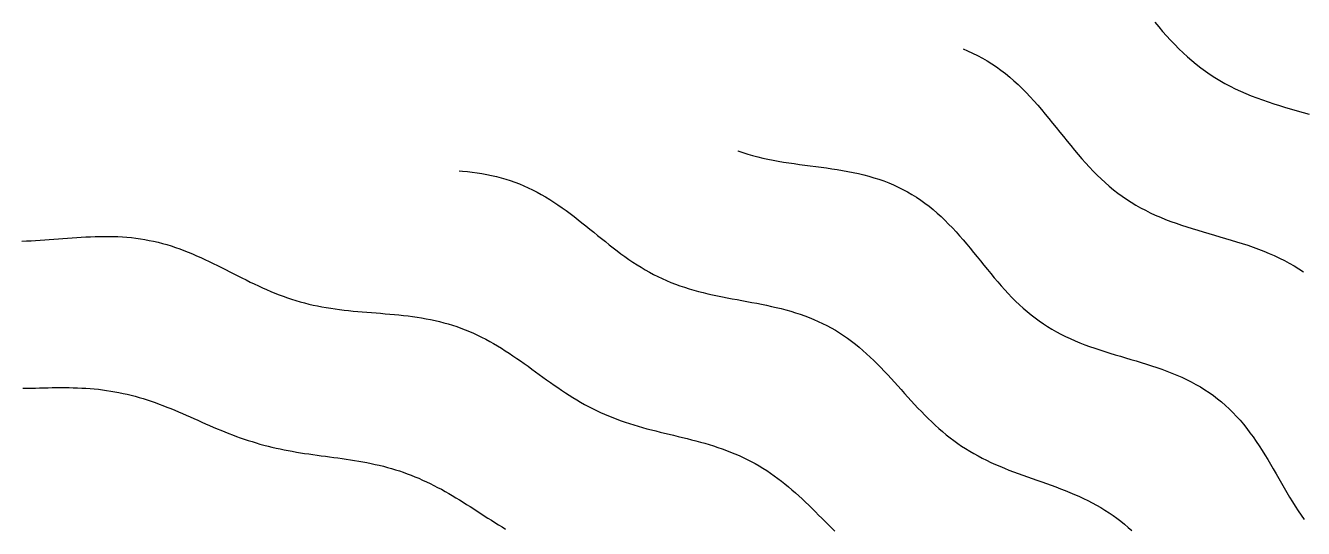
# Model space of a CAD drawing. Header units: millimetres. Extents: x -17.8 to 17.8, y -17.8 to 17.8.
# Drawn here: x 0.589 to 3.286, y 3.663 to 4.726 of the extents above; entities that cross this region are included whole.
import ezdxf

# ---------------------------------------------------------------- set-up
doc = ezdxf.new("R2010")
doc.units = ezdxf.units.MM
doc.layers.add('DOKU', color=8, linetype='Continuous')
doc.layers.add('KESIM', color=1, linetype='Continuous')

msp = doc.modelspace()

# ---------------------------------------------------------------- linework, layer by layer
at = {"layer": 'DOKU'}
for points in [[(2.9719, 4.733), (2.9801, 4.7232), (2.9884, 4.7135), (2.9968, 4.7041), (3.0053, 4.6948), (3.0139, 4.6857), (3.0227, 4.6769), (3.0316, 4.6683), (3.0407, 4.6599), (3.0499, 4.6519), (3.0593, 4.6441), (3.0689, 4.6366), (3.0787, 4.6295), (3.0887, 4.6226), (3.0989, 4.616), (3.1093, 4.6097), (3.1199, 4.6037), (3.1306, 4.598), (3.1416, 4.5925), (3.1528, 4.5873), (3.1641, 4.5824), (3.1756, 4.5777), (3.1873, 4.5732), (3.1991, 4.5689), (3.2111, 4.5647), (3.2232, 4.5607), (3.2354, 4.5569), (3.2477, 4.5531), (3.2601, 4.5494), (3.2725, 4.5458), (3.285, 4.5422), (3.2975, 4.5386)], [(2.5675, 4.6765), (2.5768, 4.6726), (2.5874, 4.6677), (2.5978, 4.6626), (2.6081, 4.657), (2.6181, 4.6512), (2.628, 4.645), (2.6377, 4.6385), (2.6472, 4.6316), (2.6565, 4.6244), (2.6656, 4.617), (2.6746, 4.6092), (2.6833, 4.6012), (2.692, 4.5929), (2.7004, 4.5844), (2.7087, 4.5756), (2.7169, 4.5667), (2.725, 4.5576), (2.7329, 4.5484), (2.7408, 4.539), (2.7486, 4.5296), (2.7563, 4.52), (2.764, 4.5105), (2.7717, 4.5009), (2.7793, 4.4913), (2.787, 4.4818), (2.7946, 4.4724), (2.8024, 4.463), (2.8101, 4.4538), (2.818, 4.4447), (2.8259, 4.4357), (2.8339, 4.427), (2.842, 4.4184), (2.8503, 4.4101), (2.8587, 4.402), (2.8672, 4.3941), (2.8759, 4.3865), (2.8848, 4.3792), (2.8939, 4.3722), (2.9031, 4.3654), (2.9125, 4.3589), (2.9221, 4.3527), (2.9319, 4.3467), (2.9419, 4.3411), (2.9521, 4.3357), (2.9624, 4.3305), (2.9729, 4.3256), (2.9836, 4.321), (2.9945, 4.3165), (3.0055, 4.3123), (3.0167, 4.3082), (3.028, 4.3043), (3.0394, 4.3006), (3.0509, 4.297), (3.0625, 4.2934), (3.0741, 4.2899), (3.0859, 4.2865), (3.0976, 4.2831), (3.1094, 4.2797), (3.1212, 4.2763), (3.1329, 4.2728), (3.1446, 4.2692), (3.1563, 4.2655), (3.1679, 4.2617), (3.1794, 4.2577), (3.1908, 4.2536), (3.202, 4.2492), (3.2131, 4.2447), (3.2241, 4.2399), (3.2349, 4.2348), (3.2454, 4.2296), (3.2558, 4.224), (3.266, 4.2181), (3.276, 4.212), (3.2857, 4.2055)], [(2.0921, 4.4612), (2.0922, 4.4612), (2.1024, 4.4577), (2.1127, 4.4544), (2.1232, 4.4514), (2.1338, 4.4486), (2.1445, 4.4461), (2.1554, 4.4437), (2.1663, 4.4416), (2.1773, 4.4396), (2.1884, 4.4377), (2.1996, 4.436), (2.2109, 4.4343), (2.2222, 4.4328), (2.2335, 4.4313), (2.2449, 4.4298), (2.2563, 4.4283), (2.2677, 4.4268), (2.2791, 4.4252), (2.2905, 4.4236), (2.3018, 4.4218), (2.3131, 4.4199), (2.3244, 4.4179), (2.3355, 4.4157), (2.3466, 4.4133), (2.3575, 4.4106), (2.3684, 4.4078), (2.3791, 4.4046), (2.3897, 4.4013), (2.4001, 4.3976), (2.4104, 4.3936), (2.4206, 4.3894), (2.4305, 4.3848), (2.4403, 4.3799), (2.45, 4.3747), (2.4594, 4.3692), (2.4687, 4.3634), (2.4778, 4.3573), (2.4867, 4.3509), (2.4955, 4.3442), (2.5041, 4.3372), (2.5125, 4.3299), (2.5208, 4.3224), (2.5289, 4.3147), (2.5368, 4.3067), (2.5447, 4.2985), (2.5524, 4.2902), (2.56, 4.2817), (2.5675, 4.273), (2.5749, 4.2643), (2.5823, 4.2555), (2.5896, 4.2466), (2.5968, 4.2376), (2.604, 4.2287), (2.6113, 4.2197), (2.6185, 4.2109), (2.6257, 4.202), (2.633, 4.1933), (2.6403, 4.1846), (2.6477, 4.1761), (2.6552, 4.1678), (2.6627, 4.1596), (2.6704, 4.1516), (2.6782, 4.1438), (2.6861, 4.1362), (2.6941, 4.1288), (2.7023, 4.1217), (2.7107, 4.1148), (2.7192, 4.1082), (2.7279, 4.1019), (2.7367, 4.0958), (2.7457, 4.0899), (2.7549, 4.0843), (2.7643, 4.079), (2.7738, 4.0739), (2.7836, 4.0691), (2.7934, 4.0645), (2.8035, 4.0601), (2.8136, 4.0559), (2.824, 4.0518), (2.8344, 4.048), (2.845, 4.0443), (2.8557, 4.0407), (2.8665, 4.0373), (2.8773, 4.0339), (2.8883, 4.0306), (2.8993, 4.0273), (2.9103, 4.0241), (2.9213, 4.0208), (2.9323, 4.0175), (2.9433, 4.0142), (2.9543, 4.0108), (2.9652, 4.0073), (2.9761, 4.0037), (2.9869, 3.9999), (2.9975, 3.996), (3.0081, 3.9918), (3.0185, 3.9875), (3.0287, 3.983), (3.0388, 3.9782), (3.0488, 3.9732), (3.0585, 3.968), (3.0681, 3.9625), (3.0774, 3.9567), (3.0866, 3.9506), (3.0955, 3.9443), (3.1042, 3.9376), (3.1127, 3.9307), (3.1209, 3.9235), (3.1289, 3.9161), (3.1368, 3.9083), (3.1444, 3.9003), (3.1517, 3.8921), (3.1589, 3.8836), (3.1659, 3.8749), (3.1727, 3.8659), (3.1793, 3.8568), (3.1858, 3.8475), (3.1921, 3.8381), (3.1983, 3.8285), (3.2043, 3.8188), (3.2103, 3.809), (3.2162, 3.7991), (3.222, 3.7892), (3.2278, 3.7792), (3.2335, 3.7693), (3.2392, 3.7593), (3.245, 3.7494), (3.2507, 3.7395), (3.2565, 3.7298), (3.2624, 3.7201), (3.2684, 3.7105), (3.2745, 3.7011), (3.2806, 3.6918), (3.287, 3.6827)], [(1.5041, 4.4192), (1.5107, 4.4187), (1.5211, 4.4176), (1.5315, 4.4164), (1.5418, 4.415), (1.552, 4.4133), (1.5622, 4.4115), (1.5723, 4.4094), (1.5823, 4.407), (1.5922, 4.4044), (1.602, 4.4015), (1.6118, 4.3984), (1.6214, 4.395), (1.6309, 4.3913), (1.6404, 4.3874), (1.6497, 4.3832), (1.6589, 4.3787), (1.6681, 4.374), (1.6771, 4.3691), (1.6861, 4.3639), (1.6949, 4.3585), (1.7037, 4.3529), (1.7124, 4.3471), (1.721, 4.3411), (1.7295, 4.335), (1.7379, 4.3287), (1.7463, 4.3224), (1.7547, 4.3159), (1.763, 4.3093), (1.7712, 4.3027), (1.7795, 4.296), (1.7877, 4.2894), (1.7959, 4.2827), (1.8041, 4.2761), (1.8123, 4.2695), (1.8205, 4.263), (1.8287, 4.2565), (1.837, 4.2502), (1.8453, 4.244), (1.8537, 4.2379), (1.8621, 4.232), (1.8706, 4.2262), (1.8792, 4.2207), (1.8878, 4.2153), (1.8965, 4.2101), (1.9053, 4.2051), (1.9142, 4.2004), (1.9232, 4.1958), (1.9323, 4.1915), (1.9415, 4.1874), (1.9508, 4.1835), (1.9602, 4.1798), (1.9697, 4.1764), (1.9793, 4.1731), (1.989, 4.17), (1.9988, 4.1671), (2.0087, 4.1644), (2.0186, 4.1619), (2.0287, 4.1594), (2.0388, 4.1572), (2.049, 4.155), (2.0593, 4.1529), (2.0696, 4.1509), (2.0799, 4.1489), (2.0903, 4.147), (2.1007, 4.1451), (2.1111, 4.1432), (2.1215, 4.1412), (2.1319, 4.1393), (2.1422, 4.1372), (2.1526, 4.1351), (2.1629, 4.1328), (2.1731, 4.1305), (2.1833, 4.128), (2.1935, 4.1253), (2.2035, 4.1225), (2.2135, 4.1194), (2.2233, 4.1162), (2.2331, 4.1128), (2.2427, 4.1091), (2.2522, 4.1052), (2.2616, 4.1011), (2.2708, 4.0967), (2.28, 4.0921), (2.289, 4.0872), (2.2978, 4.0821), (2.3065, 4.0767), (2.3151, 4.0711), (2.3235, 4.0653), (2.3318, 4.0592), (2.34, 4.0529), (2.348, 4.0464), (2.3559, 4.0397), (2.3637, 4.0328), (2.3713, 4.0257), (2.3789, 4.0185), (2.3863, 4.0111), (2.3937, 4.0036), (2.401, 3.9959), (2.4082, 3.9882), (2.4154, 3.9805), (2.4225, 3.9726), (2.4296, 3.9648), (2.4367, 3.9569), (2.4437, 3.949), (2.4508, 3.9412), (2.4579, 3.9334), (2.465, 3.9257), (2.4721, 3.918), (2.4793, 3.9105), (2.4865, 3.9031), (2.4938, 3.8957), (2.5012, 3.8886), (2.5087, 3.8816), (2.5163, 3.8747), (2.524, 3.8681), (2.5318, 3.8616), (2.5397, 3.8553), (2.5477, 3.8492), (2.5559, 3.8433), (2.5642, 3.8376), (2.5727, 3.8321), (2.5812, 3.8268), (2.5899, 3.8217), (2.5988, 3.8168), (2.6078, 3.8121), (2.6169, 3.8075), (2.6261, 3.8032), (2.6354, 3.7989), (2.6449, 3.7948), (2.6544, 3.7909), (2.664, 3.787), (2.6738, 3.7833), (2.6836, 3.7796), (2.6934, 3.776), (2.7033, 3.7725), (2.7133, 3.769), (2.7232, 3.7654), (2.7332, 3.7619), (2.7432, 3.7584), (2.7531, 3.7548), (2.7631, 3.7512), (2.773, 3.7474), (2.7828, 3.7436), (2.7925, 3.7397), (2.8022, 3.7356), (2.8118, 3.7314), (2.8213, 3.727), (2.8306, 3.7225), (2.8399, 3.7177), (2.8489, 3.7128), (2.8579, 3.7077), (2.8667, 3.7024), (2.8753, 3.6968), (2.8838, 3.691), (2.892, 3.6851), (2.9002, 3.6788), (2.9081, 3.6724), (2.9159, 3.6657), (2.9234, 3.6589)], [(0.5812, 4.2708), (0.5908, 4.271), (0.6003, 4.2714), (0.6099, 4.2718), (0.6195, 4.2724), (0.6291, 4.273), (0.6387, 4.2737), (0.6484, 4.2744), (0.658, 4.2752), (0.6677, 4.2759), (0.6774, 4.2767), (0.687, 4.2774), (0.6967, 4.2781), (0.7064, 4.2788), (0.7161, 4.2794), (0.7258, 4.2798), (0.7355, 4.2802), (0.7451, 4.2805), (0.7548, 4.2806), (0.7644, 4.2806), (0.774, 4.2804), (0.7836, 4.2801), (0.7932, 4.2796), (0.8027, 4.2788), (0.8122, 4.2779), (0.8217, 4.2768), (0.8311, 4.2755), (0.8405, 4.274), (0.8498, 4.2722), (0.8591, 4.2703), (0.8684, 4.2681), (0.8776, 4.2657), (0.8867, 4.2631), (0.8958, 4.2603), (0.9049, 4.2573), (0.914, 4.2542), (0.9229, 4.2508), (0.9319, 4.2473), (0.9408, 4.2436), (0.9497, 4.2398), (0.9585, 4.2359), (0.9673, 4.2318), (0.976, 4.2277), (0.9848, 4.2234), (0.9935, 4.2191), (1.0022, 4.2148), (1.0108, 4.2104), (1.0195, 4.206), (1.0281, 4.2015), (1.0367, 4.1971), (1.0454, 4.1928), (1.054, 4.1885), (1.0627, 4.1842), (1.0713, 4.18), (1.08, 4.176), (1.0887, 4.172), (1.0974, 4.1681), (1.1061, 4.1644), (1.1149, 4.1608), (1.1237, 4.1573), (1.1325, 4.154), (1.1414, 4.1509), (1.1503, 4.1479), (1.1593, 4.1451), (1.1683, 4.1425), (1.1774, 4.14), (1.1865, 4.1377), (1.1956, 4.1356), (1.2048, 4.1336), (1.2141, 4.1318), (1.2234, 4.1302), (1.2328, 4.1287), (1.2422, 4.1273), (1.2516, 4.126), (1.2611, 4.1249), (1.2706, 4.1238), (1.2802, 4.1229), (1.2898, 4.122), (1.2994, 4.1211), (1.309, 4.1204), (1.3187, 4.1196), (1.3284, 4.1188), (1.338, 4.1181), (1.3477, 4.1173), (1.3574, 4.1165), (1.3671, 4.1156), (1.3767, 4.1146), (1.3864, 4.1136), (1.396, 4.1125), (1.4056, 4.1112), (1.4151, 4.1098), (1.4246, 4.1083), (1.4341, 4.1066), (1.4435, 4.1048), (1.4529, 4.1028), (1.4622, 4.1006), (1.4714, 4.0982), (1.4806, 4.0956), (1.4897, 4.0929), (1.4987, 4.0899), (1.5077, 4.0867), (1.5165, 4.0833), (1.5253, 4.0797), (1.5341, 4.0759), (1.5427, 4.0719), (1.5513, 4.0677), (1.5598, 4.0634), (1.5682, 4.0588), (1.5766, 4.0541), (1.5848, 4.0492), (1.5931, 4.0442), (1.6012, 4.0391), (1.6093, 4.0338), (1.6174, 4.0284), (1.6254, 4.0229), (1.6333, 4.0174), (1.6413, 4.0118), (1.6491, 4.0061), (1.657, 4.0004), (1.6649, 3.9947), (1.6727, 3.989), (1.6806, 3.9833), (1.6884, 3.9776), (1.6963, 3.972), (1.7041, 3.9665), (1.712, 3.961), (1.7199, 3.9556), (1.7279, 3.9503), (1.7359, 3.9451), (1.7439, 3.9401), (1.752, 3.9351), (1.7602, 3.9304), (1.7684, 3.9257), (1.7767, 3.9212), (1.785, 3.9169), (1.7935, 3.9127), (1.8019, 3.9087), (1.8105, 3.9049), (1.8192, 3.9012), (1.8279, 3.8976), (1.8367, 3.8943), (1.8455, 3.891), (1.8545, 3.8879), (1.8635, 3.885), (1.8725, 3.8821), (1.8817, 3.8794), (1.8908, 3.8768), (1.9001, 3.8743), (1.9094, 3.8718), (1.9187, 3.8695), (1.9281, 3.8671), (1.9375, 3.8648), (1.9469, 3.8626), (1.9563, 3.8603), (1.9658, 3.8581), (1.9752, 3.8558), (1.9847, 3.8534), (1.9941, 3.8511), (2.0035, 3.8486), (2.0128, 3.8461), (2.0221, 3.8435), (2.0314, 3.8407), (2.0406, 3.8379), (2.0498, 3.8349), (2.0589, 3.8317), (2.0679, 3.8285), (2.0768, 3.825), (2.0856, 3.8214), (2.0944, 3.8176), (2.103, 3.8136), (2.1116, 3.8094), (2.12, 3.8051), (2.1284, 3.8005), (2.1366, 3.7958), (2.1448, 3.7909), (2.1528, 3.7857), (2.1607, 3.7804), (2.1685, 3.775), (2.1762, 3.7693), (2.1838, 3.7635), (2.1913, 3.7576), (2.1988, 3.7514), (2.2061, 3.7452), (2.2133, 3.7388), (2.2205, 3.7324), (2.2276, 3.7258), (2.2347, 3.7191), (2.2417, 3.7124), (2.2486, 3.7056), (2.2555, 3.6988), (2.2624, 3.6919), (2.2693, 3.6851), (2.2761, 3.6782), (2.283, 3.6713), (2.2899, 3.6645), (2.2967, 3.6578)], [(0.5829, 3.9596), (0.5918, 3.9598), (0.6007, 3.96), (0.6095, 3.9602), (0.6184, 3.9604), (0.6273, 3.9606), (0.6362, 3.9608), (0.6451, 3.961), (0.654, 3.9611), (0.6629, 3.9612), (0.6718, 3.9611), (0.6806, 3.9611), (0.6895, 3.9609), (0.6984, 3.9606), (0.7072, 3.9602), (0.716, 3.9597), (0.7248, 3.9591), (0.7336, 3.9584), (0.7424, 3.9575), (0.7512, 3.9565), (0.7599, 3.9553), (0.7686, 3.9539), (0.7772, 3.9525), (0.7859, 3.9508), (0.7945, 3.949), (0.803, 3.9471), (0.8116, 3.945), (0.8201, 3.9427), (0.8286, 3.9403), (0.837, 3.9378), (0.8454, 3.9351), (0.8538, 3.9323), (0.8621, 3.9294), (0.8705, 3.9264), (0.8787, 3.9232), (0.887, 3.92), (0.8952, 3.9167), (0.9035, 3.9133), (0.9116, 3.9098), (0.9198, 3.9063), (0.928, 3.9028), (0.9361, 3.8992), (0.9442, 3.8956), (0.9524, 3.892), (0.9605, 3.8884), (0.9686, 3.8848), (0.9767, 3.8813), (0.9848, 3.8778), (0.993, 3.8743), (1.0011, 3.8709), (1.0092, 3.8676), (1.0174, 3.8644), (1.0256, 3.8612), (1.0338, 3.8581), (1.042, 3.8551), (1.0503, 3.8523), (1.0585, 3.8495), (1.0668, 3.8469), (1.0752, 3.8443), (1.0835, 3.8419), (1.0919, 3.8396), (1.1004, 3.8374), (1.1088, 3.8353), (1.1173, 3.8334), (1.1259, 3.8315), (1.1344, 3.8297), (1.143, 3.8281), (1.1516, 3.8265), (1.1603, 3.825), (1.169, 3.8236), (1.1777, 3.8222), (1.1864, 3.8209), (1.1952, 3.8197), (1.204, 3.8185), (1.2127, 3.8173), (1.2215, 3.8161), (1.2303, 3.8149), (1.2392, 3.8137), (1.248, 3.8125), (1.2568, 3.8113), (1.2656, 3.81), (1.2744, 3.8087), (1.2831, 3.8073), (1.2919, 3.8058), (1.3006, 3.8043), (1.3093, 3.8026), (1.318, 3.8008), (1.3267, 3.799), (1.3353, 3.797), (1.3438, 3.7949), (1.3524, 3.7926), (1.3608, 3.7902), (1.3693, 3.7877), (1.3776, 3.785), (1.386, 3.7822), (1.3942, 3.7792), (1.4025, 3.7761), (1.4106, 3.7729), (1.4187, 3.7695), (1.4268, 3.7659), (1.4348, 3.7622), (1.4427, 3.7584), (1.4506, 3.7544), (1.4584, 3.7504), (1.4662, 3.7462), (1.474, 3.7419), (1.4817, 3.7375), (1.4893, 3.733), (1.4969, 3.7284), (1.5045, 3.7238), (1.5121, 3.7191), (1.5196, 3.7143), (1.5271, 3.7096), (1.5346, 3.7048), (1.542, 3.6999), (1.5495, 3.6951), (1.5569, 3.6903), (1.5644, 3.6855), (1.5719, 3.6807), (1.5793, 3.676), (1.5868, 3.6713), (1.5943, 3.6667), (1.6018, 3.6621)]]:
    msp.add_lwpolyline(points, dxfattribs=at)
at = {"layer": 'KESIM'}
msp.add_circle((0, 0), 17.8, dxfattribs=at)

doc.saveas('drawing.dxf')
